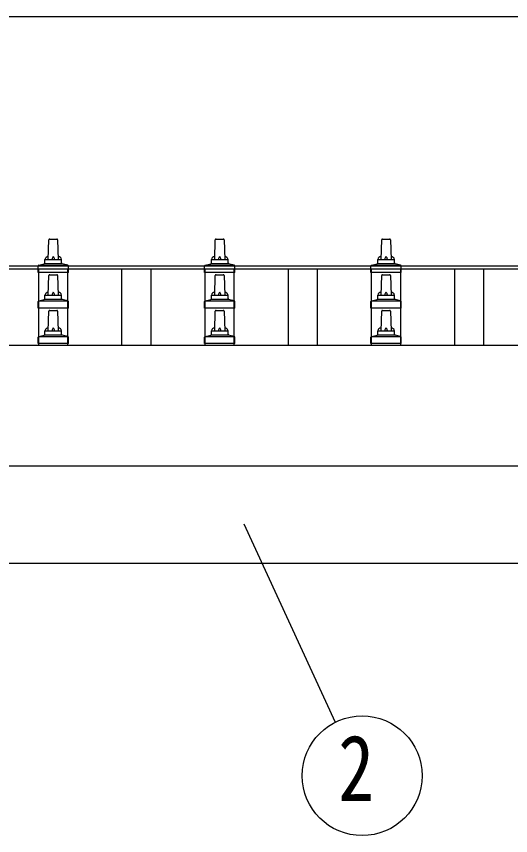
# Model space of a CAD drawing. Units: millimetres, scale not verified. Extents: x -12615 to 12615, y -8910 to 8910.
# Drawn here: x -10273 to -9679, y -1448 to -463 of the extents above; entities that cross this region are included whole.
import ezdxf
from ezdxf.enums import TextEntityAlignment as Align

# ---------------------------------------------------------------- set-up
doc = ezdxf.new("R2010")
doc.units = ezdxf.units.MM
doc.header["$LTSCALE"] = 40
for name, color, linetype in [('0-5_YKK_13', 4, 'Continuous'), ('0-6_YKK_A1', 4, 'Continuous'), ('0-7_YKK_D', 6, 'Continuous')]:
    doc.layers.add(name, color=color, linetype=linetype)
doc.styles.add('ＭＳ ゴシック', font='')
doc.styles.get('ＭＳ ゴシック').set_extended_font_data('MS Gothic')

msp = doc.modelspace()

# ---------------------------------------------------------------- linework, layer by layer
at = {"layer": '0-5_YKK_13'}
for p, q in [((-10234.44, -755.4), (-10233.71, -731.87)), ((-10232.71, -730.9), (-10224.17, -730.9)), ((-10223.17, -731.87), (-10222.44, -755.4)), ((-10034.44, -755.4), (-10033.71, -731.87)), ((-10032.71, -730.9), (-10024.17, -730.9)), ((-10023.17, -731.87), (-10022.44, -755.4)), ((-9834.44, -755.4), (-9833.71, -731.87)), ((-9832.71, -730.9), (-9824.17, -730.9)), ((-9823.17, -731.87), (-9822.44, -755.4)), ((-10238.44, -759.61), (-10238.44, -755.4)), ((-10237.44, -755.4), (-10219.44, -755.4)), ((-10218.44, -759.61), (-10218.44, -755.4)), ((-10038.44, -759.61), (-10038.44, -755.4)), ((-10037.44, -755.4), (-10019.44, -755.4)), ((-10018.44, -759.61), (-10018.44, -755.4)), ((-9838.44, -759.61), (-9838.44, -755.4)), ((-9837.44, -755.4), (-9819.44, -755.4)), ((-9818.44, -759.61), (-9818.44, -755.4)), ((-10246.69, -770.9), (-10246.69, -763.18)), ((-10246.31, -762.4), (-10210.57, -762.4)), ((-10245.93, -762.21), (-10239.2, -760.58)), ((-10238.82, -760.4), (-10218.06, -760.4)), ((-10210.95, -762.21), (-10217.68, -760.58)), ((-10210.19, -770.9), (-10210.19, -763.18)), ((-10046.69, -770.9), (-10046.69, -763.18)), ((-10046.31, -762.4), (-10010.57, -762.4)), ((-10045.93, -762.21), (-10039.2, -760.58)), ((-10038.82, -760.4), (-10018.06, -760.4)), ((-10010.95, -762.21), (-10017.68, -760.58)), ((-10010.19, -770.9), (-10010.19, -763.18)), ((-9846.69, -770.9), (-9846.69, -763.18)), ((-9846.31, -762.4), (-9810.57, -762.4)), ((-9845.93, -762.21), (-9839.2, -760.58)), ((-9838.82, -760.4), (-9818.06, -760.4)), ((-9810.95, -762.21), (-9817.68, -760.58)), ((-9810.19, -770.9), (-9810.19, -763.18)), ((-10210.19, -770.9), (-10246.69, -770.9)), ((-10234.44, -798.25), (-10233.71, -774.73)), ((-10232.71, -773.75), (-10224.17, -773.75)), ((-10223.17, -774.73), (-10222.44, -798.25)), ((-10010.19, -770.9), (-10046.69, -770.9)), ((-10034.44, -798.25), (-10033.71, -774.73)), ((-10032.71, -773.75), (-10024.17, -773.75)), ((-10023.17, -774.73), (-10022.44, -798.25)), ((-9810.19, -770.9), (-9846.69, -770.9)), ((-9834.44, -798.25), (-9833.71, -774.73)), ((-9832.71, -773.75), (-9824.17, -773.75)), ((-9823.17, -774.73), (-9822.44, -798.25)), ((-10246.69, -813.75), (-10246.69, -806.04)), ((-10246.31, -805.25), (-10210.57, -805.25)), ((-10245.93, -805.07), (-10239.2, -803.44)), ((-10238.82, -803.25), (-10218.06, -803.25)), ((-10238.44, -802.47), (-10238.44, -798.25)), ((-10237.44, -798.25), (-10219.44, -798.25)), ((-10218.44, -802.47), (-10218.44, -798.25)), ((-10210.95, -805.07), (-10217.68, -803.44)), ((-10210.19, -813.75), (-10210.19, -806.04)), ((-10046.69, -813.75), (-10046.69, -806.04)), ((-10046.31, -805.25), (-10010.57, -805.25)), ((-10045.93, -805.07), (-10039.2, -803.44)), ((-10038.82, -803.25), (-10018.06, -803.25)), ((-10038.44, -802.47), (-10038.44, -798.25)), ((-10037.44, -798.25), (-10019.44, -798.25)), ((-10018.44, -802.47), (-10018.44, -798.25)), ((-10010.95, -805.07), (-10017.68, -803.44)), ((-10010.19, -813.75), (-10010.19, -806.04)), ((-9846.69, -813.75), (-9846.69, -806.04)), ((-9846.31, -805.25), (-9810.57, -805.25)), ((-9845.93, -805.07), (-9839.2, -803.44)), ((-9838.82, -803.25), (-9818.06, -803.25)), ((-9838.44, -802.47), (-9838.44, -798.25)), ((-9837.44, -798.25), (-9819.44, -798.25)), ((-9818.44, -802.47), (-9818.44, -798.25)), ((-9810.95, -805.07), (-9817.68, -803.44)), ((-9810.19, -813.75), (-9810.19, -806.04)), ((-10210.19, -813.75), (-10246.69, -813.75)), ((-10232.71, -816.61), (-10224.17, -816.61)), ((-10010.19, -813.75), (-10046.69, -813.75)), ((-10032.71, -816.61), (-10024.17, -816.61)), ((-9810.19, -813.75), (-9846.69, -813.75)), ((-9832.71, -816.61), (-9824.17, -816.61)), ((-10234.44, -841.11), (-10233.71, -817.59)), ((-10223.17, -817.59), (-10222.44, -841.11)), ((-10034.44, -841.11), (-10033.71, -817.59)), ((-10023.17, -817.59), (-10022.44, -841.11)), ((-9834.44, -841.11), (-9833.71, -817.59)), ((-9823.17, -817.59), (-9822.44, -841.11)), ((-10245.93, -847.92), (-10239.2, -846.29)), ((-10238.82, -846.11), (-10218.06, -846.11)), ((-10238.44, -845.32), (-10238.44, -841.11)), ((-10237.44, -841.11), (-10219.44, -841.11)), ((-10218.44, -845.32), (-10218.44, -841.11)), ((-10210.95, -847.92), (-10217.68, -846.29)), ((-10045.93, -847.92), (-10039.2, -846.29)), ((-10038.82, -846.11), (-10018.06, -846.11)), ((-10038.44, -845.32), (-10038.44, -841.11)), ((-10037.44, -841.11), (-10019.44, -841.11)), ((-10018.44, -845.32), (-10018.44, -841.11)), ((-10010.95, -847.92), (-10017.68, -846.29)), ((-9845.93, -847.92), (-9839.2, -846.29)), ((-9838.82, -846.11), (-9818.06, -846.11)), ((-9838.44, -845.32), (-9838.44, -841.11)), ((-9837.44, -841.11), (-9819.44, -841.11)), ((-9818.44, -845.32), (-9818.44, -841.11)), ((-9810.95, -847.92), (-9817.68, -846.29)), ((-10246.69, -856.61), (-10246.69, -848.9)), ((-10210.19, -856.61), (-10246.69, -856.61)), ((-10246.31, -848.11), (-10210.57, -848.11)), ((-10210.19, -856.61), (-10210.19, -848.9)), ((-10046.69, -856.61), (-10046.69, -848.9)), ((-10010.19, -856.61), (-10046.69, -856.61)), ((-10046.31, -848.11), (-10010.57, -848.11)), ((-10010.19, -856.61), (-10010.19, -848.9)), ((-9846.69, -856.61), (-9846.69, -848.9)), ((-9810.19, -856.61), (-9846.69, -856.61)), ((-9846.31, -848.11), (-9810.57, -848.11)), ((-9810.19, -856.61), (-9810.19, -848.9))]:
    msp.add_line(p, q, dxfattribs=at)
for centre, radius, start, end in [((-10232.71, -731.9), 1, 90, 178.60509), ((-10224.17, -731.9), 1, 1.39491, 90), ((-10032.71, -731.9), 1, 90, 178.60509), ((-10024.17, -731.9), 1, 1.39491, 90), ((-9832.71, -731.9), 1, 90, 178.60509), ((-9824.17, -731.9), 1, 1.39491, 90), ((-10234.36, -756.03), 4.13, 90, 171.17633), ((-10237.44, -756.4), 1, 90, 180), ((-10225.11, -755.4), 4.83, 133.60282, 180), ((-10231.77, -755.4), 4.83, 0, 46.39718), ((-10222.53, -756.03), 4.13, 8.82367, 90), ((-10219.44, -756.4), 1, 0, 90), ((-10034.36, -756.03), 4.13, 90, 171.17633), ((-10037.44, -756.4), 1, 90, 180), ((-10025.11, -755.4), 4.83, 133.60282, 180), ((-10031.77, -755.4), 4.83, 0, 46.39718), ((-10022.53, -756.03), 4.13, 8.82367, 90), ((-10019.44, -756.4), 1, 0, 90), ((-9834.36, -756.03), 4.13, 90, 171.17633), ((-9837.44, -756.4), 1, 90, 180), ((-9825.11, -755.4), 4.83, 133.60282, 180), ((-9831.77, -755.4), 4.83, 0, 46.39718), ((-9822.53, -756.03), 4.13, 8.82367, 90), ((-9819.44, -756.4), 1, 0, 90), ((-10245.69, -763.18), 1, 103.62699, 180), ((-10239.44, -759.61), 1, 283.62699, 0), ((-10217.44, -759.61), 1, 180, 256.37301), ((-10211.19, -763.18), 1, 0, 76.37301), ((-10045.69, -763.18), 1, 103.62699, 180), ((-10039.44, -759.61), 1, 283.62699, 0), ((-10017.44, -759.61), 1, 180, 256.37301), ((-10011.19, -763.18), 1, 0, 76.37301), ((-9845.69, -763.18), 1, 103.62699, 180), ((-9839.44, -759.61), 1, 283.62699, 0), ((-9817.44, -759.61), 1, 180, 256.37301), ((-9811.19, -763.18), 1, 0, 76.37301), ((-10232.71, -774.75), 1, 90, 178.60509), ((-10224.17, -774.75), 1, 1.39491, 90), ((-10032.71, -774.75), 1, 90, 178.60509), ((-10024.17, -774.75), 1, 1.39491, 90), ((-9832.71, -774.75), 1, 90, 178.60509), ((-9824.17, -774.75), 1, 1.39491, 90), ((-10234.36, -798.89), 4.13, 90, 171.17633), ((-10225.11, -798.25), 4.83, 133.60282, 180), ((-10231.77, -798.25), 4.83, 0, 46.39718), ((-10222.53, -798.89), 4.13, 8.82367, 90), ((-10034.36, -798.89), 4.13, 90, 171.17633), ((-10025.11, -798.25), 4.83, 133.60282, 180), ((-10031.77, -798.25), 4.83, 0, 46.39718), ((-10022.53, -798.89), 4.13, 8.82367, 90), ((-9834.36, -798.89), 4.13, 90, 171.17633), ((-9825.11, -798.25), 4.83, 133.60282, 180), ((-9831.77, -798.25), 4.83, 0, 46.39718), ((-9822.53, -798.89), 4.13, 8.82367, 90), ((-10245.69, -806.04), 1, 103.62699, 180), ((-10239.44, -802.47), 1, 283.62699, 0), ((-10237.44, -799.25), 1, 90, 180), ((-10219.44, -799.25), 1, 0, 90), ((-10217.44, -802.47), 1, 180, 256.37301), ((-10211.19, -806.04), 1, 0, 76.37301), ((-10045.69, -806.04), 1, 103.62699, 180), ((-10039.44, -802.47), 1, 283.62699, 0), ((-10037.44, -799.25), 1, 90, 180), ((-10019.44, -799.25), 1, 0, 90), ((-10017.44, -802.47), 1, 180, 256.37301), ((-10011.19, -806.04), 1, 0, 76.37301), ((-9845.69, -806.04), 1, 103.62699, 180), ((-9839.44, -802.47), 1, 283.62699, 0), ((-9837.44, -799.25), 1, 90, 180), ((-9819.44, -799.25), 1, 0, 90), ((-9817.44, -802.47), 1, 180, 256.37301), ((-9811.19, -806.04), 1, 0, 76.37301), ((-10232.71, -817.61), 1, 90, 178.60509), ((-10224.17, -817.61), 1, 1.39491, 90), ((-10032.71, -817.61), 1, 90, 178.60509), ((-10024.17, -817.61), 1, 1.39491, 90), ((-9832.71, -817.61), 1, 90, 178.60509), ((-9824.17, -817.61), 1, 1.39491, 90), ((-10239.44, -845.32), 1, 283.62699, 0), ((-10234.36, -841.74), 4.13, 90, 171.17633), ((-10237.44, -842.11), 1, 90, 180), ((-10225.11, -841.11), 4.83, 133.60282, 180), ((-10231.77, -841.11), 4.83, 0, 46.39718), ((-10222.53, -841.74), 4.13, 8.82367, 90), ((-10219.44, -842.11), 1, 0, 90), ((-10217.44, -845.32), 1, 180, 256.37301), ((-10039.44, -845.32), 1, 283.62699, 0), ((-10034.36, -841.74), 4.13, 90, 171.17633), ((-10037.44, -842.11), 1, 90, 180), ((-10025.11, -841.11), 4.83, 133.60282, 180), ((-10031.77, -841.11), 4.83, 0, 46.39718), ((-10022.53, -841.74), 4.13, 8.82367, 90), ((-10019.44, -842.11), 1, 0, 90), ((-10017.44, -845.32), 1, 180, 256.37301), ((-9839.44, -845.32), 1, 283.62699, 0), ((-9834.36, -841.74), 4.13, 90, 171.17633), ((-9837.44, -842.11), 1, 90, 180), ((-9825.11, -841.11), 4.83, 133.60282, 180), ((-9831.77, -841.11), 4.83, 0, 46.39718), ((-9822.53, -841.74), 4.13, 8.82367, 90), ((-9819.44, -842.11), 1, 0, 90), ((-9817.44, -845.32), 1, 180, 256.37301), ((-10245.69, -848.9), 1, 103.62699, 180), ((-10211.19, -848.9), 1, 0, 76.37301), ((-10045.69, -848.9), 1, 103.62699, 180), ((-10011.19, -848.9), 1, 0, 76.37301), ((-9845.69, -848.9), 1, 103.62699, 180), ((-9811.19, -848.9), 1, 0, 76.37301)]:
    msp.add_arc(centre, radius, start, end, dxfattribs=at)
at = {"layer": '0-6_YKK_A1'}
for p, q in [((-10851.44, -763.19), (-7805.44, -763.19)), ((-10851.44, -766.78), (-7805.44, -766.78)), ((-10245.94, -858.2), (-10245.94, -766.78)), ((-10210.94, -858.2), (-10210.94, -766.78)), ((-10145.94, -858.2), (-10145.94, -766.78)), ((-10110.94, -858.2), (-10110.94, -766.78)), ((-10045.94, -858.2), (-10045.94, -766.78)), ((-10010.94, -858.2), (-10010.94, -766.78)), ((-9945.94, -858.2), (-9945.94, -766.78)), ((-9910.94, -858.2), (-9910.94, -766.78)), ((-9845.94, -858.2), (-9845.94, -766.78)), ((-9810.94, -858.2), (-9810.94, -766.78)), ((-9745.94, -858.2), (-9745.94, -766.78)), ((-9710.94, -858.2), (-9710.94, -766.78)), ((-10846.74, -858.27), (-7810.14, -858.27)), ((-7810.14, -1003.93), (-10846.74, -1003.93)), ((-10734.94, -1120.37), (-7921.94, -1120.37))]:
    msp.add_line(p, q, dxfattribs=at)
at = {"layer": '0-7_YKK_D'}
for p, q in [((-10713.44, -463.19), (-7943.44, -463.19)), ((-9999.49, -1073.4), (-9889.6, -1311.69))]:
    msp.add_line(p, q, dxfattribs=at)
msp.add_circle((-9857.23, -1376), 72, dxfattribs=at)

# ---------------------------------------------------------------- texts
at = {"layer": '0-7_YKK_D', "style": 'ＭＳ ゴシック', "width": 0.8}
msp.add_text('2', height=79.18, dxfattribs=at).set_placement((-9886.03, -1430), align=Align.BOTTOM_LEFT)

doc.saveas('drawing.dxf')
